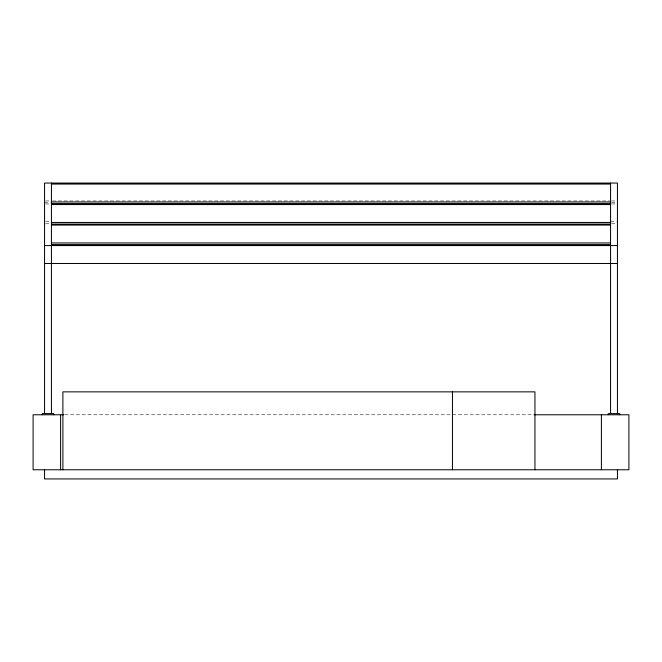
<?xml version="1.0" encoding="UTF-8"?>
<svg xmlns="http://www.w3.org/2000/svg" width="662" height="662" viewBox="0 0 662 662"><rect width="100%" height="100%" fill="white"/><g stroke="black" fill="none" stroke-linecap="round" stroke-linejoin="round"><path stroke-width="0.5" stroke-dasharray="3.31 2.48" d="M45.537 200.958L50.453 200.958M52.463 200.958L609.537 200.958M611.547 200.958L616.463 200.958M44.561 202.431L50.453 202.431M611.547 202.431L616.463 202.431M45.537 203.954L50.453 203.954M611.547 203.954L616.463 203.954M45.537 221.24L51.429 221.24M610.571 221.24L616.463 221.24M45.537 223.781L50.453 223.781M611.547 223.781L616.463 223.781M64.735 414.776L534.193 414.776"/><path stroke-width="0.99" d="M51.429 184.053L610.571 184.053M51.429 201.951L610.571 201.951M51.429 203.565L610.571 203.565M51.429 204.558L610.571 204.558M51.429 222.457L610.571 222.457M51.429 224.079L610.571 224.079M51.429 225.063L610.571 225.063M51.429 242.962L610.571 242.962M51.429 244.584L610.571 244.584M44.561 245.577L617.439 245.577M44.561 263.476L617.439 263.476M63.701 414.776L33.1 414.776L33.1 469.772L628.9 469.772L628.9 414.776L534.193 414.776M619.731 414.776L619.731 413.634L608.279 413.634L608.279 414.776M617.439 413.634L617.439 183.06L44.561 183.06L44.561 413.634M617.439 469.772L617.439 478.94L44.561 478.94L44.561 469.772M610.571 183.06L610.571 413.634M601.402 414.776L601.402 469.772M534.946 469.772L534.946 391.863L62.89 391.863L62.89 469.772M452.452 391.863L452.452 469.772M60.598 414.776L60.598 469.772M53.721 414.776L53.721 413.634L42.269 413.634L42.269 414.776M51.429 183.06L51.429 413.634"/></g></svg>
